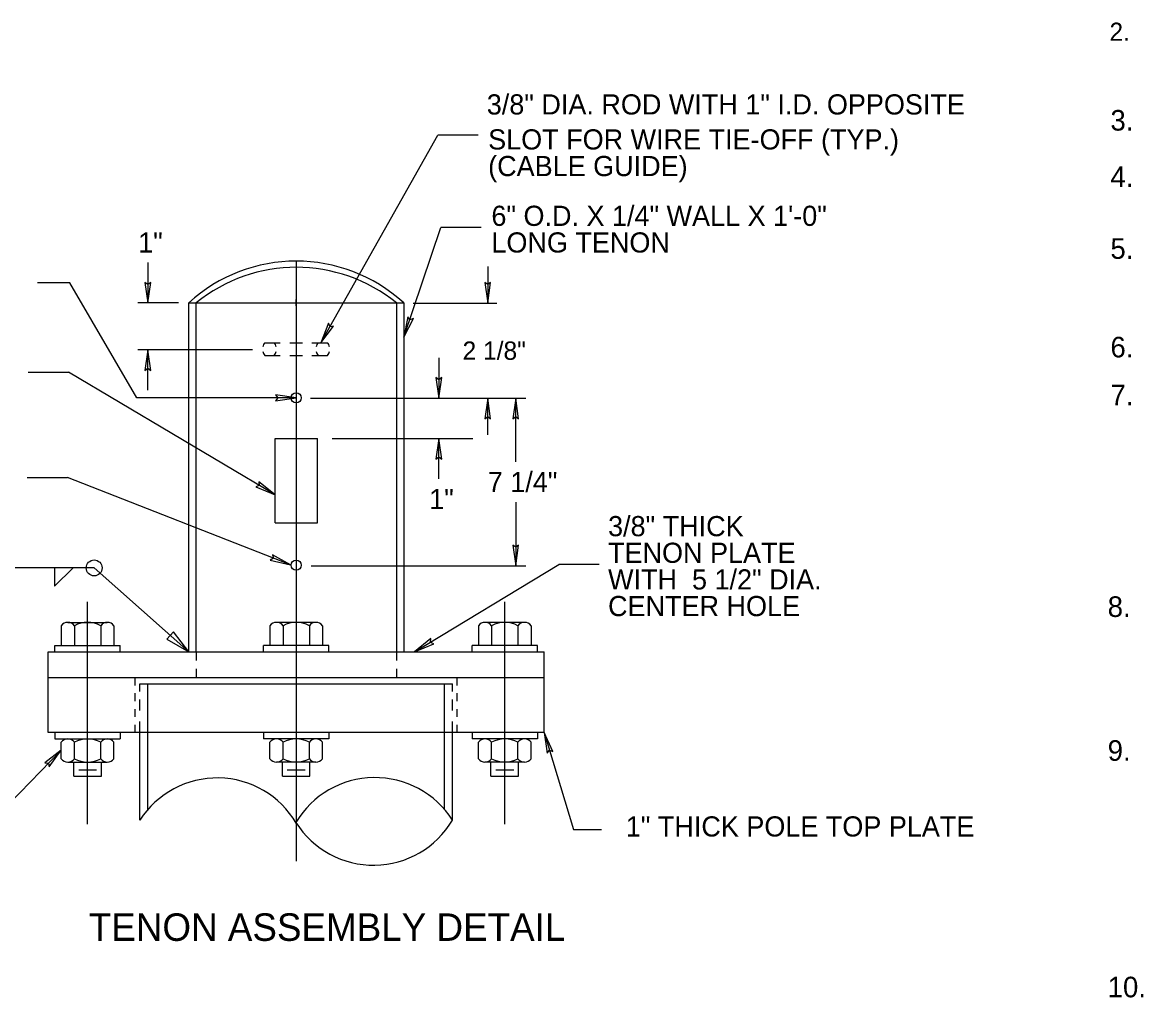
# Model space of a CAD drawing. Extents: x 507453 to 508501, y 495559 to 496219.
# Drawn here: x 508096.2 to 508275.6, y 495731.4 to 495887.8 of the extents above; entities that cross this region are included whole.
import ezdxf

# ---------------------------------------------------------------- set-up
doc = ezdxf.new("R2010")
doc.units = 0
doc.layers.add('1', color=7, linetype='Continuous')

msp = doc.modelspace()

# ---------------------------------------------------------------- linework, layer by layer
at = {"layer": '1'}
for p, q in [((508144.07, 495836.4), (508162.78, 495869.67)), ((508169.24, 495869.67), (508162.78, 495869.67)), ((508157.37, 495837.27), (508163.29, 495854.86)), ((508169.76, 495854.86), (508163.29, 495854.86)), ((508140.1, 495849.47), (508140.1, 495753.3)), ((508116.33, 495849.24), (508116.33, 495842.78)), ((508170.79, 495848.63), (508170.79, 495842.75)), ((508103.83, 495845.98), (508098.67, 495845.98)), ((508114.59, 495827.56), (508103.83, 495845.98)), ((508121.26, 495842.78), (508114.72, 495842.78)), ((508122.88, 495786.84), (508122.88, 495842.78)), ((508122.88, 495842.78), (508157.37, 495842.78)), ((508124.09, 495786.84), (508124.09, 495842.78)), ((508156.15, 495842.78), (508156.15, 495786.84)), ((508157.37, 495842.78), (508157.37, 495786.84)), ((508158.84, 495842.75), (508172.26, 495842.75)), ((508133.1, 495835.28), (508114.72, 495835.28)), ((508116.33, 495828.81), (508116.33, 495835.28)), ((508135.1, 495836.4), (508137.53, 495836.4)), ((508139.1, 495836.4), (508141.1, 495836.4)), ((508142.61, 495836.4), (508145.1, 495836.4)), ((508135.1, 495834.34), (508137.53, 495834.34)), ((508139.1, 495834.34), (508141.1, 495834.34)), ((508142.61, 495834.34), (508145.1, 495834.34)), ((508162.96, 495833.98), (508162.96, 495827.51)), ((508097.16, 495831.66), (508103.63, 495831.66)), ((508136.71, 495812.01), (508103.63, 495831.66)), ((508140.1, 495827.56), (508114.59, 495827.56)), ((508142.38, 495827.51), (508172.26, 495827.51)), ((508144.14, 495827.51), (508176.88, 495827.51)), ((508157.88, 495827.51), (508164.58, 495827.51)), ((508170.79, 495821.63), (508170.79, 495827.51)), ((508175.27, 495817.32), (508175.27, 495827.51)), ((508136.71, 495821.05), (508143.49, 495821.05)), ((508136.71, 495807.51), (508136.71, 495821.05)), ((508143.49, 495807.51), (508143.49, 495821.05)), ((508145.87, 495821.05), (508168.41, 495821.05)), ((508161.42, 495821.05), (508164.58, 495821.05)), ((508162.96, 495814.59), (508162.96, 495821.05)), ((508097.02, 495814.81), (508103.48, 495814.81)), ((508139.2, 495800.77), (508103.48, 495814.81)), ((508175.27, 495810.85), (508175.27, 495800.65)), ((508136.71, 495807.51), (508143.49, 495807.51)), ((508107.74, 495800.29), (508091.58, 495800.29)), ((508104.35, 495800.29), (508101.37, 495797.37)), ((508101.37, 495800.29), (508101.37, 495797.37)), ((508122.88, 495786.84), (508107.74, 495800.29)), ((508142.52, 495800.65), (508176.88, 495800.65)), ((508159.08, 495786.84), (508182.17, 495800.84)), ((508188.64, 495800.84), (508182.17, 495800.84)), ((508106.68, 495759.21), (508106.68, 495794.88)), ((508173.52, 495759.21), (508173.52, 495794.88)), ((508102.47, 495791.03), (508102.47, 495787.86)), ((508103.52, 495791.57), (508109.84, 495791.57)), ((508104.57, 495791.03), (508104.57, 495787.86)), ((508108.79, 495791.03), (508108.79, 495787.86)), ((508110.9, 495791.03), (508110.9, 495787.86)), ((508135.88, 495791.03), (508135.88, 495787.86)), ((508143.26, 495791.57), (508136.93, 495791.57)), ((508137.99, 495791.03), (508137.99, 495787.86)), ((508142.21, 495791.03), (508142.21, 495787.86)), ((508144.31, 495791.03), (508144.31, 495787.86)), ((508169.3, 495791.03), (508169.3, 495787.86)), ((508176.68, 495791.57), (508170.35, 495791.57)), ((508171.41, 495791.03), (508171.41, 495787.86)), ((508175.62, 495791.03), (508175.62, 495787.86)), ((508177.73, 495791.03), (508177.73, 495787.86)), ((508100.38, 495786.84), (508179.82, 495786.84)), ((508100.38, 495773.89), (508100.38, 495786.84)), ((508101.45, 495786.84), (508101.45, 495787.86)), ((508101.45, 495787.86), (508111.91, 495787.86)), ((508111.91, 495786.84), (508111.91, 495787.86)), ((508124.09, 495786.84), (508124.09, 495785.47)), ((508134.87, 495786.84), (508134.87, 495787.86)), ((508145.33, 495787.86), (508134.87, 495787.86)), ((508145.33, 495786.84), (508145.33, 495787.86)), ((508156.15, 495786.84), (508156.15, 495785.47)), ((508168.29, 495786.84), (508168.29, 495787.86)), ((508178.75, 495787.86), (508168.29, 495787.86)), ((508178.75, 495786.84), (508178.75, 495787.86)), ((508179.82, 495773.9), (508179.82, 495786.85)), ((508124.09, 495784.1), (508124.09, 495782.72)), ((508156.15, 495784.1), (508156.15, 495782.72)), ((508100.38, 495782.72), (508179.82, 495782.72)), ((508114.32, 495781.46), (508114.32, 495782.72)), ((508115.06, 495780.49), (508115.06, 495781.7)), ((508115.06, 495781.7), (508165.14, 495781.7)), ((508116.34, 495761.57), (508116.34, 495781.7)), ((508163.84, 495761.6), (508163.84, 495781.7)), ((508165.14, 495780.49), (508165.14, 495781.7)), ((508165.88, 495781.46), (508165.88, 495782.72)), ((508114.32, 495778.94), (508114.32, 495780.2)), ((508165.88, 495778.94), (508165.88, 495780.2)), ((508115.06, 495777.42), (508115.06, 495779.19)), ((508165.14, 495777.42), (508165.14, 495779.19)), ((508114.32, 495776.42), (508114.32, 495777.68)), ((508165.88, 495776.42), (508165.88, 495777.68)), ((508114.32, 495773.89), (508114.32, 495775.15)), ((508115.06, 495773.89), (508115.06, 495775.66)), ((508165.14, 495773.89), (508165.14, 495775.66)), ((508165.88, 495773.89), (508165.88, 495775.15)), ((508179.82, 495773.89), (508100.38, 495773.89)), ((508101.45, 495773.89), (508101.45, 495772.88)), ((508101.45, 495772.88), (508111.91, 495772.88)), ((508111.91, 495773.89), (508111.91, 495772.88)), ((508115.06, 495759.86), (508115.06, 495773.89)), ((508134.87, 495773.9), (508134.87, 495772.88)), ((508145.33, 495772.88), (508134.87, 495772.88)), ((508145.33, 495773.9), (508145.33, 495772.88)), ((508165.14, 495759.86), (508165.14, 495773.89)), ((508168.29, 495773.89), (508168.29, 495772.88)), ((508178.75, 495772.88), (508168.29, 495772.88)), ((508178.75, 495773.89), (508178.75, 495772.88)), ((508179.82, 495773.9), (508184.51, 495758.36)), ((508102.47, 495771.1), (508094.18, 495762.55)), ((508102.47, 495769.71), (508102.47, 495772.34)), ((508104.57, 495769.71), (508104.57, 495772.34)), ((508108.79, 495769.71), (508108.79, 495772.34)), ((508110.9, 495769.71), (508110.9, 495772.34)), ((508135.88, 495769.71), (508135.88, 495772.34)), ((508137.99, 495769.71), (508137.99, 495772.34)), ((508142.21, 495769.71), (508142.21, 495772.34)), ((508144.31, 495769.71), (508144.31, 495772.34)), ((508169.3, 495769.71), (508169.3, 495772.34)), ((508171.41, 495769.71), (508171.41, 495772.34)), ((508175.62, 495769.71), (508175.62, 495772.34)), ((508177.73, 495769.71), (508177.73, 495772.34)), ((508103.52, 495769.17), (508109.84, 495769.17)), ((508104.47, 495766.89), (508104.47, 495769.17)), ((508108.89, 495766.89), (508108.89, 495769.17)), ((508143.26, 495769.17), (508136.93, 495769.17)), ((508137.89, 495766.89), (508137.89, 495769.17)), ((508142.3, 495766.89), (508142.3, 495769.17)), ((508176.68, 495769.17), (508170.35, 495769.17)), ((508171.31, 495766.89), (508171.31, 495769.17)), ((508175.72, 495766.89), (508175.72, 495769.17)), ((508105.25, 495767.95), (508108.12, 495767.95)), ((508138.66, 495767.95), (508141.53, 495767.95)), ((508172.08, 495767.95), (508174.95, 495767.95)), ((508104.47, 495766.89), (508108.89, 495766.89)), ((508137.89, 495766.89), (508142.3, 495766.89)), ((508171.31, 495766.89), (508175.72, 495766.89)), ((508184.51, 495758.36), (508189.01, 495758.36))]:
    msp.add_line(p, q, dxfattribs=at)
for points in [[(508116.33, 495842.78), (508116.81, 495846.08), (508116.33, 495845.73), (508115.86, 495846.08)], [(508116.33, 495842.78), (508116.81, 495846.08), (508116.33, 495845.73), (508115.86, 495846.08)], [(508170.79, 495842.75), (508171.26, 495846.06), (508170.79, 495845.71), (508170.32, 495846.06)], [(508170.79, 495842.75), (508171.26, 495846.06), (508170.79, 495845.71), (508170.32, 495846.06)], [(508157.37, 495837.27), (508158.87, 495840.26), (508158.31, 495840.07), (508157.97, 495840.56)], [(508157.37, 495837.27), (508158.87, 495840.26), (508158.31, 495840.07), (508157.97, 495840.56)], [(508144.07, 495836.4), (508146.1, 495839.05), (508145.52, 495838.97), (508145.28, 495839.51)], [(508144.07, 495836.4), (508146.1, 495839.05), (508145.52, 495838.97), (508145.28, 495839.51)], [(508116.33, 495835.28), (508115.86, 495831.97), (508116.33, 495832.33), (508116.81, 495831.97)], [(508116.33, 495835.28), (508115.86, 495831.97), (508116.33, 495832.33), (508116.81, 495831.97)], [(508162.96, 495827.51), (508163.43, 495830.82), (508162.96, 495830.46), (508162.49, 495830.82)], [(508162.96, 495827.51), (508163.43, 495830.82), (508162.96, 495830.46), (508162.49, 495830.82)], [(508140.1, 495827.56), (508136.79, 495828.03), (508137.15, 495827.56), (508136.79, 495827.09)], [(508140.1, 495827.56), (508136.79, 495828.03), (508137.15, 495827.56), (508136.79, 495827.09)], [(508170.79, 495827.51), (508170.32, 495824.2), (508170.79, 495824.56), (508171.26, 495824.2)], [(508170.79, 495827.51), (508170.32, 495824.2), (508170.79, 495824.56), (508171.26, 495824.2)], [(508175.27, 495827.51), (508174.79, 495824.2), (508175.27, 495824.56), (508175.74, 495824.2)], [(508175.27, 495827.51), (508174.79, 495824.2), (508175.27, 495824.56), (508175.74, 495824.2)], [(508162.96, 495821.05), (508162.49, 495817.75), (508162.96, 495818.1), (508163.43, 495817.75)], [(508162.96, 495821.05), (508162.49, 495817.75), (508162.96, 495818.1), (508163.43, 495817.75)], [(508136.71, 495812.01), (508134.11, 495814.1), (508134.18, 495813.52), (508133.63, 495813.29)], [(508136.71, 495812.01), (508134.11, 495814.1), (508134.18, 495813.52), (508133.63, 495813.29)], [(508175.27, 495800.65), (508175.74, 495803.96), (508175.27, 495803.61), (508174.79, 495803.96)], [(508175.27, 495800.65), (508175.74, 495803.96), (508175.27, 495803.61), (508174.79, 495803.96)], [(508139.2, 495800.77), (508136.29, 495802.42), (508136.45, 495801.85), (508135.94, 495801.54)], [(508122.88, 495786.84), (508120.44, 495790.07), (508119.38, 495788.89)], [(508159.08, 495786.84), (508162.16, 495788.15), (508161.61, 495788.37), (508161.67, 495788.96)], [(508179.82, 495773.9), (508180.32, 495770.59), (508180.67, 495771.07), (508181.23, 495770.87)], [(508179.82, 495773.9), (508180.32, 495770.59), (508180.67, 495771.07), (508181.23, 495770.87)], [(508102.47, 495771.1), (508099.82, 495769.06), (508100.41, 495768.98), (508100.5, 495768.4)]]:
    msp.add_lwpolyline(points, close=True, dxfattribs=at)
for centre, radius in [((508140.1, 495827.56), 0.812), ((508107.74, 495800.3), 1.27), ((508140.1, 495800.74), 0.812)]:
    msp.add_circle(centre, radius, dxfattribs=at)
for centre, radius, start, end in [((508140.1, 495823.98), 25.5, 47.5044, 132.4947), ((508140.12, 495823.16), 25.33, 50.7446, 129.241), ((508156.15, 495842.78), 16.09, 175.6289, 181.7176), ((508156.15, 495842.78), 16.06, 180, 182.229), ((508136.28, 495835.37), 1.57, 139.0059, 166.3353), ((508135.39, 495835.37), 1.57, 13.6647, 40.9941), ((508144.81, 495835.37), 1.57, 139.0059, 166.3353), ((508143.92, 495835.37), 1.57, 13.6647, 40.9941), ((508136.28, 495835.37), 1.57, 193.6647, 220.9941), ((508135.39, 495835.37), 1.57, 319.0059, 346.3353), ((508144.81, 495835.37), 1.57, 193.6647, 220.9941), ((508143.92, 495835.37), 1.57, 319.0059, 346.3353), ((508103.52, 495790.27), 1.3, 35.929, 144.071), ((508106.68, 495787.17), 4.4, 61.3689, 118.6342), ((508109.84, 495790.27), 1.3, 35.929, 144.071), ((508136.94, 495790.27), 1.3, 35.929, 144.071), ((508140.1, 495787.17), 4.4, 61.3658, 118.6311), ((508143.26, 495790.27), 1.3, 35.929, 144.071), ((508170.35, 495790.27), 1.3, 35.929, 144.071), ((508173.52, 495787.17), 4.4, 61.3658, 118.6311), ((508176.68, 495790.27), 1.3, 35.929, 144.071), ((508103.52, 495771.58), 1.3, 35.929, 144.071), ((508106.68, 495768.48), 4.4, 61.3689, 118.6342), ((508109.84, 495771.58), 1.3, 35.929, 144.071), ((508136.94, 495771.58), 1.3, 35.929, 144.071), ((508140.1, 495768.48), 4.4, 61.3658, 118.6311), ((508143.26, 495771.58), 1.3, 35.929, 144.071), ((508170.35, 495771.58), 1.3, 35.929, 144.071), ((508173.52, 495768.48), 4.4, 61.3658, 118.6311), ((508176.68, 495771.58), 1.3, 35.929, 144.071), ((508103.52, 495770.47), 1.3, 215.929, 324.071), ((508106.68, 495773.57), 4.4, 241.3658, 298.6311), ((508109.84, 495770.47), 1.3, 215.929, 324.071), ((508136.94, 495770.47), 1.3, 215.929, 324.071), ((508140.1, 495773.57), 4.4, 241.3689, 298.6342), ((508143.26, 495770.47), 1.3, 215.929, 324.071), ((508170.35, 495770.47), 1.3, 215.929, 324.071), ((508173.52, 495773.57), 4.4, 241.3689, 298.6342), ((508176.68, 495770.47), 1.3, 215.929, 324.071), ((508127.44, 495751.92), 14.71, 30.487, 147.3643), ((508152.71, 495751.98), 14.71, 32.3691, 149.2464), ((508152.48, 495767.36), 14.71, 212.4563, 329.3336)]:
    msp.add_arc(centre, radius, start, end, dxfattribs=at)

# ---------------------------------------------------------------- texts
for s, height, p in [('2.', 2.91, (508270.42, 495884.8)), ('3/8" DIA. ROD WITH 1" I.D. OPPOSITE ', 3.2339, (508170.64, 495872.99)), ('3.', 3.3, (508270.56, 495870.41)), ('SLOT FOR WIRE TIE-OFF (TYP.)', 3.2339, (508170.86, 495867.38)), ('(CABLE GUIDE)', 3.2339, (508170.86, 495863.11)), ('4.', 3.3, (508270.56, 495861.38)), ('6" O.D. X 1/4" WALL X 1\'-0"', 3.2339, (508171.38, 495855.13)), ('1"', 3.234, (508114.78, 495850.86)), ('LONG TENON', 3.234, (508171.38, 495850.86)), ('5.', 3.3, (508270.56, 495849.85)), ('6.', 3.3, (508270.56, 495834.05)), ('2 1/8"', 2.94, (508166.76, 495833.66)), ('7.', 3.3, (508270.56, 495826.36)), ('7 1/4"', 3.234, (508170.8, 495812.46)), ('1"', 3.234, (508161.41, 495809.73)), ('3/8" THICK', 3.234, (508190.07, 495805.38)), ('TENON PLATE', 3.2339, (508190.07, 495801.11)), ('WITH  5 1/2" DIA.', 3.2339, (508190.07, 495796.84)), ('CENTER HOLE', 3.2339, (508190.07, 495792.57)), ('8.', 3.3, (508270.12, 495792.44)), ('9.', 3.3, (508270.12, 495769.38)), ('1" THICK POLE TOP PLATE', 3.2339, (508192.91, 495757.24)), ('TENON ASSEMBLY DETAIL', 4.4098, (508106.87, 495740.51)), ('10.', 3.3, (508270.12, 495731.46))]:
    msp.add_text(s, height=height, dxfattribs=at).set_placement(p)

doc.saveas('drawing.dxf')
